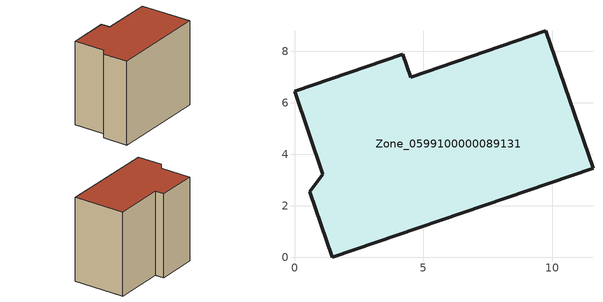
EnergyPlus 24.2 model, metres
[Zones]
Zone_0599100000089131
 floor ground (C_G): 1.09,3.24 0,6.46 4.2,7.89 4.52,6.99 9.76,8.81 11.59,3.47 1.46,0 0.59,2.55 z0
 wall outside (C_F): 11.59,3.47 9.76,8.81 4.52,6.99 4.2,7.89 0,6.46 1.09,3.24 0.59,2.55 1.46,0 11.59,3.47 z0:9.06
 roof outside (C_R): 0,6.46 1.09,3.24 0.59,2.55 1.46,0 11.59,3.47 9.76,8.81 4.52,6.99 4.2,7.89 z9.06
[BUILDING]
Pand.0599100000089131: North Axis=0; Terrain=City; Loads Convergence Tolerance Value=0.04; Temperature Convergence Tolerance Value=0.4; Solar Distribution=FullExterior; Maximum Number of Warmup Days=25; Minimum Number of Warmup Days=1
[Site:Location]
Rotterdam.The.Hague.AP_ZH_NLD Design_Conditions: Latitude=51.96; Longitude=4.45; Time Zone=1; Elevation=-4.5
[SITE:GROUNDTEMPERATURE:BUILDINGSURFACE]
18, 18, 18, 18, 18, 18, 18, 18, 18, 18, 18, 18
[MATERIAL] Thermal Absorptance=0.9; Solar Absorptance=0.7; Visible Absorptance=0.7
Name | Roughness | Thickness | Conductivity | Density | Specific Heat
G.TC.1946 | MediumSmooth | 0.15 | 1 | 540 | 1210
F.TC.1946 | Rough | 0.3 | 0.857143 | 1920 | 840
R.TC.1946 | MediumRough | 0.2 | 0.909091 | 1500 | 1000
[CONSTRUCTION]
C_G: G.TC.1946
C_F: F.TC.1946
C_R: R.TC.1946
[ZONE]
Zone_0599100000089131: Type=1; Multiplier=1; Ceiling Height=Autocalculate; Volume=Autocalculate; Floor Area=autocalculate; Part of Total Floor Area=Yes
[ZONEINFILTRATION:DESIGNFLOWRATE]
Infil_Zone_0599100000089131: Zone or ZoneList or Space or SpaceList=Zone_0599100000089131; Schedule=AlwaysOn; Design Flow Rate Calculation Method=Flow/Area; Flow Rate per Floor Area=0.003; Constant Term Coefficient=1; Temperature Term Coefficient=0; Velocity Term Coefficient=0; Velocity Squared Term Coefficient=0
[HVACTEMPLATE:ZONE:IDEALLOADSAIRSYSTEM]
Zone_0599100000089131: Maximum Heating Supply Air Temperature=50; Minimum Cooling Supply Air Temperature=13; Maximum Heating Supply Air Humidity Ratio=0.0156; Minimum Cooling Supply Air Humidity Ratio=0.0077; Heating Limit=NoLimit; Cooling Limit=NoLimit; Dehumidification Control Type=ConstantSensibleHeatRatio; Cooling Sensible Heat Ratio=0.7; Dehumidification Setpoint=60; Humidification Control Type=None; Humidification Setpoint=30; Outdoor Air Method=None; Outdoor Air Flow Rate per Person=0.00944; Outdoor Air Flow Rate per Zone Floor Area=0; Outdoor Air Flow Rate per Zone=0; Demand Controlled Ventilation Type=None; Outdoor Air Economizer Type=NoEconomizer; Heat Recovery Type=None; Sensible Heat Recovery Effectiveness=0.7; Latent Heat Recovery Effectiveness=0.65
[ZONECONTROL:THERMOSTAT]
ThermostatControl_Zone_0599100000089131: Zone or ZoneList=Zone_0599100000089131; Control Type Schedule=DualSetpointControlType; Control 1=Thermostat_Zone_0599100000089131; Temperature Difference Between Cutout And Setpoint=0
[THERMOSTATSETPOINT:DUALSETPOINT]
Thermostat_Zone_0599100000089131: Heating Setpoint Temperature Schedule=HeatingSetpoint_Zone_0599100000089131; Cooling Setpoint Temperature Schedule=CoolingSetpoint_Zone_0599100000089131
[SCHEDULE:COMPACT]
HeatingSetpoint_Zone_0599100000089131: Through: 12/31, For: AllDays, Until: 24:00, 21
CoolingSetpoint_Zone_0599100000089131: Through: 12/31, For: AllDays, Until: 24:00, 24
DualSetpointControlType: Through: 12/31, For: AllDays, Until: 24:00, 4
AlwaysOn: Through: 12/31, For: AllDays, Until: 24:00, 1
